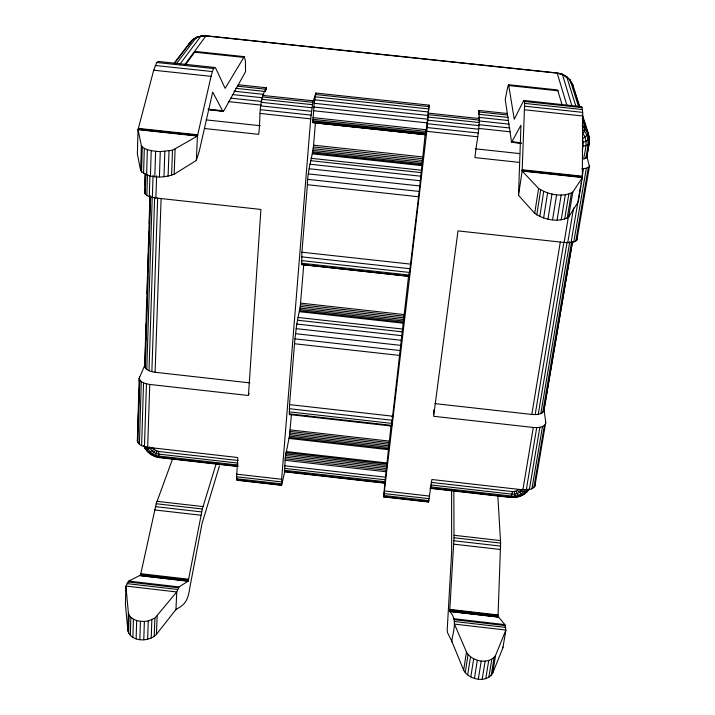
<?xml version="1.0" encoding="UTF-8"?>
<svg xmlns="http://www.w3.org/2000/svg" width="715" height="715" viewBox="0 0 715 715"><rect width="100%" height="100%" fill="white"/><g stroke="black" fill="none" stroke-linecap="round" stroke-linejoin="round"><path stroke-width="1.07" d="M451.594 490.168L451.639 552.23L447.206 630.04L447.563 632.73L451.719 641.078L463.66 670.125C468.808 679.759 486.066 683.379 492.555 673.494L502.895 647.808L505.889 630.058L504.87 624.615L498.015 616.357L500.616 543.096L497.863 496.281M143.76 445.409L145.073 448.564L146.271 449.235L153.323 448.135L155.557 450.396L158.667 451.487L158.802 456.054L159.579 457.636L237.434 466.475M429.089 105.132L425.765 134.804L312.821 122.685L314.162 103.291L315.869 93.048L429.089 105.132L426.792 131.319L383.705 496.943L428.491 502.037L431.887 479.515L522.906 489.829C527.062 490.115 532.514 490.079 534.927 486.057L545.742 422.377L544.044 409.57L572.447 241.804M562.088 104.631L557.584 89.947L508.615 84.736L507.963 85.889L505.228 99.394L511.574 142.267L520.967 125.197L518.518 195.302L534.704 213.356C543.981 219.773 558.576 222.991 568.648 217.029L578.265 201.764L582.359 177.535L582.689 112.371L582.055 107.608L581.554 106.669L580.249 107.196M425.765 134.804L426.069 129.218M451.791 641.873C452.72 631.801 458.279 619.932 449.69 611.477L454.007 537.769L453.837 491.285M291.416 414.7L289.441 436.15L285.321 457.126L284.516 471.82L384.858 483.197L384.867 482.652L381.569 482.276M383.705 496.943L384.885 482.321M433.656 414.155L433.755 409.883M518.518 195.302L522.138 171.046L524.649 103.389L523.746 100.44L514.255 119.253L508.615 84.736M219.478 465.84L202.014 523.639L189.743 588.043C188.286 597.937 186.32 604.568 176.283 609.1L156.433 634.312C149.221 642.115 131.533 642.302 127.878 630.988L125.42 603.978L125.903 586.059L128.763 581.098L140.515 575.092L156.21 503.735L172.807 458.279M127.878 630.988L128.378 612.728L125.903 586.059L176.757 591.949L179.108 586.926L188.233 581.045L202.327 509.009L216.332 463.24M222.866 111.299L212.704 92.065L199.199 151.482L196.339 160.446L174.138 174.246C163.842 178.053 148.756 178.911 140.658 170.608L141.356 145.511L138.031 129.656L153.689 70.213L156.719 62.491L158.194 61.436L214.786 67.469L215.778 68.372L225.145 88.365L244.253 56.646L245.442 61.079L245.522 71.723L224.144 110.28L222.866 111.299L208.548 109.761M128.602 633.427L129.12 615.141L128.378 612.728M141.552 172.145L142.258 146.977L141.356 145.511M130.309 635.653L130.827 617.34L129.12 615.141M143.581 173.593L144.305 148.38L142.258 146.977M284.883 470.979L281.603 485.333L237.049 480.266L236.602 476.789L237.8 457.52L147.674 447.313C143.742 446.687 138.46 445.481 137.325 441.039L139.148 378.458L144.922 364.918M139.148 378.458C140.48 382.829 145.833 383.776 149.748 384.438L248.445 395.511L260.904 209.441L155.879 198.001C151.982 197.224 146.611 196.991 144.564 193.014L145.118 174.237M137.861 430.385L138.353 413.654M138.585 405.843L139.067 389.112M139.3 381.301L139.434 376.841M145.047 185.14L145.368 174.111M137.932 442.764L139.774 380.085M145.252 194.301L145.833 174.38M132.865 637.503L133.41 619.181L130.827 617.34M146.611 174.88L147.362 149.623L144.305 148.38M582.323 151.231L583.306 142.419L582.421 138.969L586.89 135.394L588.034 132.543L582.305 114.668M139.398 444.355L141.275 381.587M146.852 195.526L147.487 174.46M141.615 445.695L143.545 382.874M149.283 196.598L149.927 175.506M136.118 638.87L136.681 620.531L133.41 619.181M150.436 175.89L151.222 150.615L147.362 149.623M149.944 196.044L144.662 366.482C146.03 370.736 151.267 371.612 155.101 372.274L249.848 382.882M144.993 362.693L145.511 346.015M145.681 340.456L146.2 323.779M146.441 315.994L146.924 300.425M147.129 293.758L147.648 277.08M147.862 270.404L148.38 253.727M148.586 247.059L149.069 231.49M149.31 223.706L149.792 208.137M149.998 201.469L150.168 195.91M145.288 368.055L150.651 196.187M582.251 124.955L585.353 127.94L584.441 131.185L582.85 133.428C588.838 140.944 584.7 150.811 583.663 159.195L586.738 157.604L589.026 144.09C591.35 134.599 583.78 127.27 582.305 118.359M146.772 369.503L152.232 197.322M144.439 446.714L146.441 383.839M152.358 197.438L153.064 175.22M139.836 639.639L140.426 621.299L136.681 620.531M154.806 176.569L155.629 151.285L151.222 150.615M149.015 370.745L154.655 197.251M147.674 447.313L149.748 384.438M155.879 198.001L156.612 175.774M281.603 485.333L281.63 479.273L310.694 118.869L312.812 102.308L315.869 93.048M151.857 371.693L157.666 198.082M143.769 639.764L144.385 621.433L148.291 620.915L154.887 618.135L176.757 591.949L175.944 609.841M159.418 176.864L160.276 151.589L172.512 150.248L197.438 136.065L211.068 76.335L212.346 71.572L213.615 68.551L214.786 67.469M155.101 372.274L161.107 198.627M147.648 639.228L148.291 620.915M163.95 176.757L164.843 151.509M151.205 638.084L151.866 619.789M168.097 176.256L169.017 151.053M154.199 636.413L154.887 618.135M171.564 175.398L172.512 150.248M408.801 273.97L391.507 426.051L289.405 414.566L289.53 404.61L294.929 338.847L296.788 324.038L300.264 306.422L303.759 264.657M156.433 634.312L157.13 616.071M174.138 174.246L175.103 149.158M425.202 133.955L419.205 191.423L409.069 276.348L301.632 264.55L301.918 252.216L307.405 184.711C307.423 171.18 312.062 158.444 313.581 145.19L315.476 122.185M196.339 160.446L197.438 136.065L138.031 129.656L137.378 154.065L140.658 170.608M478.693 113.506L478.755 110.441L507.185 113.479M519.081 162.359L474.957 157.604C476.333 141.954 480.739 126.251 478.755 110.441M409.069 276.348L409.06 274.855M238.292 84.763L266.481 87.775C257.936 101.7 260.904 118.967 258.696 134.34L204.651 128.521M392.16 416.979L392.204 416.175M391.811 421.35L391.507 426.051M384.858 483.197L391.007 425.899M589.16 143.036L586.881 156.514L589.446 166.613L586.309 168.275L581.84 168.731M545.742 422.377L545.518 424.022C542.917 427.919 537.457 427.713 533.301 427.472L433.612 416.282L457.984 230.9L564.117 242.465C568.336 242.6 573.671 243.404 576.907 240.079L576.585 236.763M586.738 157.604L586.881 156.514M534.927 486.057L535.178 484.314M435.006 403.618L531.808 414.45C535.884 414.682 541.219 414.923 543.82 411.152L544.044 409.57M463.66 670.125L466.475 652.035L454.445 624.097L505.889 630.058L495.567 655.414C488.953 665.191 471.766 661.572 466.475 652.035M534.704 213.356L538.583 188.42L522.138 171.046L582.359 177.535L572.795 192.112C562.526 197.787 548.092 194.623 538.583 188.42M465.233 672.681L468.057 654.556M536.75 215.018L540.656 190.02M467.664 675.005L470.515 656.862M539.78 216.591L543.722 191.548M470.801 676.935L473.679 658.774M543.615 217.968L547.592 192.88M474.438 678.347L477.343 660.177M547.976 219.04L551.989 193.935M137.325 441.039L137.602 439.314M478.317 679.134L481.249 660.964M552.57 219.746L556.627 194.632M482.178 679.25L485.136 661.08M557.083 220.032L561.177 194.927M485.753 678.678L488.738 660.526M561.203 219.871L565.324 194.802M531.808 414.45L560.31 242.036M488.81 677.471L491.804 659.337M564.644 219.291L568.791 194.257M491.125 675.702L494.137 657.594M567.183 218.316L571.339 193.336M535.169 414.611L563.867 242.26M522.906 489.829L533.301 427.472M564.117 242.465L568.47 216.368M492.555 673.494L495.567 655.414M568.648 217.029L572.795 192.112M538.243 414.325L567.093 242.108M526.258 489.972L536.715 427.633M567.755 242.68L573.591 207.904M540.817 413.619L569.784 241.607M529.323 489.623L539.843 427.329M571.053 242.528L580.589 186.061M580.955 183.889L581.322 181.717M581.688 179.545L583.52 168.686M542.721 412.537L571.544 241.947M585.648 158.516C587.417 149.024 591.242 136.395 582.314 129.138M543.82 411.152L572.456 241.974M531.906 488.81L542.471 426.587M573.796 242.019L586.309 168.275M533.819 487.594L544.401 425.461M575.79 241.178L588.329 167.56M576.907 240.079L589.58 165.478M529.046 489.051L526.955 491.849L525.489 492.215L521.128 491.008L518.527 489.516L515.873 491.241L512.575 491.607L510.787 497.488L429.974 488.318M144.564 193.014L144.85 191.754M266.481 87.775L265.453 91.511L235.566 88.311M248.445 395.511L249.043 393.447M157.05 451.111L155.191 456.635L159.579 457.636L160.142 457.153M155.441 456.081L155.191 456.635C150.785 454.892 146.548 451.871 144.609 447.429L146.843 450.325M188 46.037C189.511 42.015 192.978 39.119 196.732 37.234L201.666 36.134L196.357 37.412L176.346 63.814M188.885 44.911L192.782 39.745L196.732 37.234M284.516 471.82L284.767 471.292M520.064 495.844L519.734 496.505L515.327 497.497L510.787 497.488M289.405 414.566L289.781 413.985M522.424 489.14C520.475 492.814 516.123 494.583 512.101 494.172L430.752 484.94M525.212 489.462C522.638 494.297 516.909 496.63 511.618 496.085L430.421 486.87M527.545 489.239C524.452 495.057 517.553 497.872 511.171 497.211L430.171 488.023M528.698 489.328L526.955 491.849L523.693 494.574L519.734 496.505L518.196 495.352L515.873 491.241M185.507 64.699L194.659 52.177L195.812 51.498L244.253 56.646M184.819 64.573L206.09 35.75L557.441 72.984L562.187 74.119L566.682 76.675L575.888 106.249M179.983 64.091L200.951 36.027L206.313 36.027L202.595 36.116M174.764 62.983L192.353 39.951L196.527 37.94M173.816 63.617L189.225 43.481L190.485 43.24M155.557 450.396L151.643 454.66L149.623 452.818M557.235 73.216L566.897 105.32M527.795 490.856L523.693 494.574L522.602 494.637L517.329 490.526M154.279 449.386L150.061 451.871L148.586 452.22L147.406 451.049M565.163 76.997L566.414 76.425L570.141 80.026L578.587 106.651M583.306 142.419L588.087 140.095L589.33 137.691L582.537 116.438M583.199 146.012L585.942 145.637L589.026 144.09C589.991 137.512 587.569 130.514 582.251 126.385M301.632 264.55L408.989 276.276M200.951 36.027L205.831 35.911L557.593 73.189L562.401 74.342L566.682 76.675M570.141 80.026L565.896 76.532L561.82 74.315L562.401 74.342L571.902 105.856M140.426 621.299L144.385 621.433M155.629 151.285L160.276 151.589M194.659 52.177L243.332 57.352M509.026 85.586L558.245 90.823M523.746 100.44L581.554 106.669M524.444 101.476L582.055 107.608M156.719 62.491L213.615 68.551M524.649 103.389L582.457 109.547M155.182 65.476L212.346 71.572M524.703 106.186L582.689 112.371M153.689 70.213L211.068 76.335M524.613 109.788L582.743 115.991M237.255 86.149L265.98 89.214M315.494 94.505L428.973 106.624M478.773 111.942L507.462 115.008M315.065 96.811L428.768 108.957M478.657 114.293L508.508 117.475M233.894 91.18L263.826 94.38M314.609 99.805L428.464 111.978M478.415 117.323L508.311 120.513M262.834 95.417L313.197 100.806M428.66 113.149L479.327 118.565M262.316 96.909L312.812 102.308M428.553 114.686L479.336 120.12M232.286 94.532L262.244 97.74M314.162 103.291L428.097 115.472M479.193 120.942L509.107 124.142M261.779 99.26L312.366 104.676M428.339 117.081L479.22 122.524M230.784 98.134L261.842 101.459M313.76 107.018L427.686 119.208M478.773 124.678L509.795 127.994M261.243 102.317L311.901 107.742M428.026 120.174L478.978 125.626M228.291 101.602L261.547 105.168M313.42 110.718L427.257 122.909M478.308 128.378L510.412 131.81M260.752 105.874L311.445 111.299M427.65 123.749L478.639 129.209M260.34 109.663L311.034 115.097M427.23 127.556L478.219 133.017M312.866 117.591L426.453 129.773M260.046 113.435L310.694 118.869M426.792 131.319L477.745 136.78M312.741 119.298L426.247 131.471M207.958 109.145L222.32 110.691M512.003 141.758L520.761 142.696M210.308 109.744L223.482 111.156M312.678 120.746L426.069 132.901M511.234 142.026L521.029 143.072M511.574 142.267L521.396 143.322M312.669 121.836L425.917 133.982M315.19 122.623L319.614 123.096M321.822 123.338L325.137 123.695M328.462 124.044L332.886 124.526M335.094 124.759L339.518 125.232M341.725 125.474L346.149 125.947M348.366 126.18L352.79 126.653M354.998 126.895L359.422 127.368M361.629 127.61L366.053 128.083M368.27 128.316L372.694 128.789M374.901 129.031L379.325 129.504M381.533 129.746L385.957 130.219M388.173 130.452L392.598 130.925M394.805 131.167L399.229 131.64M401.446 131.882L405.861 132.355M408.077 132.588L412.501 133.061M414.709 133.303L419.133 133.776M421.35 134.018L425.774 134.492M312.714 122.497L425.818 134.626M206.018 119.879L260.206 125.706M475.582 148.845L519.805 153.6M313.581 145.19L422.511 156.916M313.42 146.941L422.306 158.676M138.522 128.405L197.858 134.795M522.12 169.723L582.251 176.203M138.361 128.941L197.724 135.332M522.102 170.286L582.26 176.766M138.201 129.361L197.581 135.761M522.111 170.733L582.296 177.213M313.224 148.72L422.109 160.455M313.018 150.4L421.93 162.144M312.795 151.875L421.787 163.628M312.589 153.037L421.68 164.799M312.401 153.805L421.618 165.576M311.034 158.301L421.332 170.206M310.462 160.652L421.144 172.61M309.818 164.218L420.813 176.212M309.139 168.749L420.357 180.77M308.487 173.915L419.803 185.963M307.897 179.367L419.205 191.423M307.405 184.711L418.588 196.768M301.918 252.216L410.678 264.139M301.596 256.828L410.133 268.733M301.435 260.582L409.659 272.46M301.444 263.209L409.293 275.052M300.595 303.124L404.046 314.555M300.443 304.733L403.868 316.164M300.264 306.422L403.68 317.853M300.059 308.067L403.501 319.498M299.844 309.559L403.349 321.008M299.63 310.793L403.233 322.259M299.442 311.695L403.153 323.171M298.012 317.46L402.706 329.052M297.431 320.222L402.465 331.858M296.788 324.038L402.107 335.71M296.117 328.632L401.633 340.331M295.483 333.682L401.097 345.408M294.929 338.847L400.525 350.582M294.482 343.745L399.962 355.471M289.53 404.61L392.83 416.21M289.244 408.694L392.347 420.277M289.128 411.84L391.945 423.396M289.182 413.842L391.659 425.362M305.251 415.728L307.468 415.978M356.115 421.448L358.331 421.689M290.165 429.921L389.228 441.092M290.031 431.431L389.058 442.594M289.852 433.04L388.88 444.203M289.655 434.649L388.71 445.82M289.441 436.15L388.549 447.331M289.226 437.446L388.424 448.645M289.039 438.438L388.334 449.655M286.161 451.558L387.226 462.989M285.964 452.595L387.137 464.035M285.75 453.927L387.003 465.385M285.526 455.473L386.851 466.94M285.321 457.126L386.672 468.602M285.142 458.78L386.484 470.255M284.999 460.308L386.315 471.784M158.667 451.487L238.22 460.505M284.561 465.76L385.671 477.218M431.127 482.375L512.575 491.607M238.104 463.097L158.65 454.088C154.637 453.578 150.829 450.879 149.658 446.902M284.382 468.343L385.367 479.801M238.122 465.054L158.802 456.054C153.519 455.392 148.506 451.844 146.977 446.607M284.311 470.291L385.117 481.731M166.792 457.904L169.008 458.154M173.45 458.664L175.667 458.914M180.1 459.414L182.316 459.665M185.641 460.049L187.866 460.299M192.299 460.8L194.516 461.05M211.148 462.936L213.365 463.186M229.998 465.081L232.214 465.331M299.067 472.91L301.274 473.16M305.671 473.661L307.87 473.911M312.267 474.411L314.466 474.662M324.369 475.788L326.567 476.029M330.974 476.53L333.172 476.78M337.569 477.28L339.768 477.531M349.671 478.657L351.869 478.907M368.368 480.775L370.567 481.025M374.973 481.526L377.171 481.776M444.23 489.382L446.437 489.632M450.852 490.132L453.069 490.383M463.007 491.509L465.215 491.759M469.63 492.269L471.837 492.519M476.253 493.019L478.46 493.27M488.399 494.396L490.606 494.646M507.176 496.523L509.384 496.773M238.265 466.251L159.123 457.269C153.108 456.465 147.183 452.649 145.216 446.723M284.356 471.48L384.938 482.893M236.719 474.17L281.63 479.273M384.527 490.964L429.661 496.094M236.602 476.789L281.451 481.892M384.214 493.565L429.295 498.695M236.62 478.764L281.379 483.849M383.964 495.513L428.955 500.625M240.678 480.087L242.85 480.328M272.111 483.653L274.283 483.903M383.723 496.344L386.994 496.719M422.949 500.804L425.121 501.054M236.772 479.944L281.433 485.02M383.785 496.657L428.687 501.769M156.996 501.34L202.997 506.595M454.043 535.276L500.527 540.585M156.21 503.735L202.327 509.009M454.007 537.769L500.616 543.096M155.414 506.631L201.648 511.913M453.9 540.755L500.616 546.099M154.646 509.938L200.969 515.238M453.721 544.151L500.527 549.504M140.9 573.707L188.715 579.23M449.681 609.377L498.024 614.963M449.655 609.904L498.006 615.49M140.712 574.476L188.546 580.008M449.637 610.369L498.006 615.955M140.515 575.092L188.385 580.625M449.637 610.762L498.015 616.357M449.637 611.111L498.042 616.705M140.337 575.512L188.233 581.045M449.663 611.352L498.087 616.947M140.167 575.709L188.099 581.241M449.69 611.477L498.149 617.081M128.763 581.098L179.108 586.926M453.954 618.725L504.87 624.615M127.896 581.921L178.41 587.766M454.213 619.682L505.308 625.589M126.921 583.592L177.615 589.455M454.382 621.487L505.657 627.421M558.147 73.43L560.9 74.092M569.828 79.74L572.536 84.164L579.945 107.304M570.105 81.304L571.473 83.673L572.536 84.164L573.475 87.873M515.327 497.497L514.246 491.607M502.752 647.004L502.895 647.808M573.707 88.803L579.141 105.811M572.429 84.736L573.35 88.401M428.392 501.43L428.491 502.037"/></g></svg>
